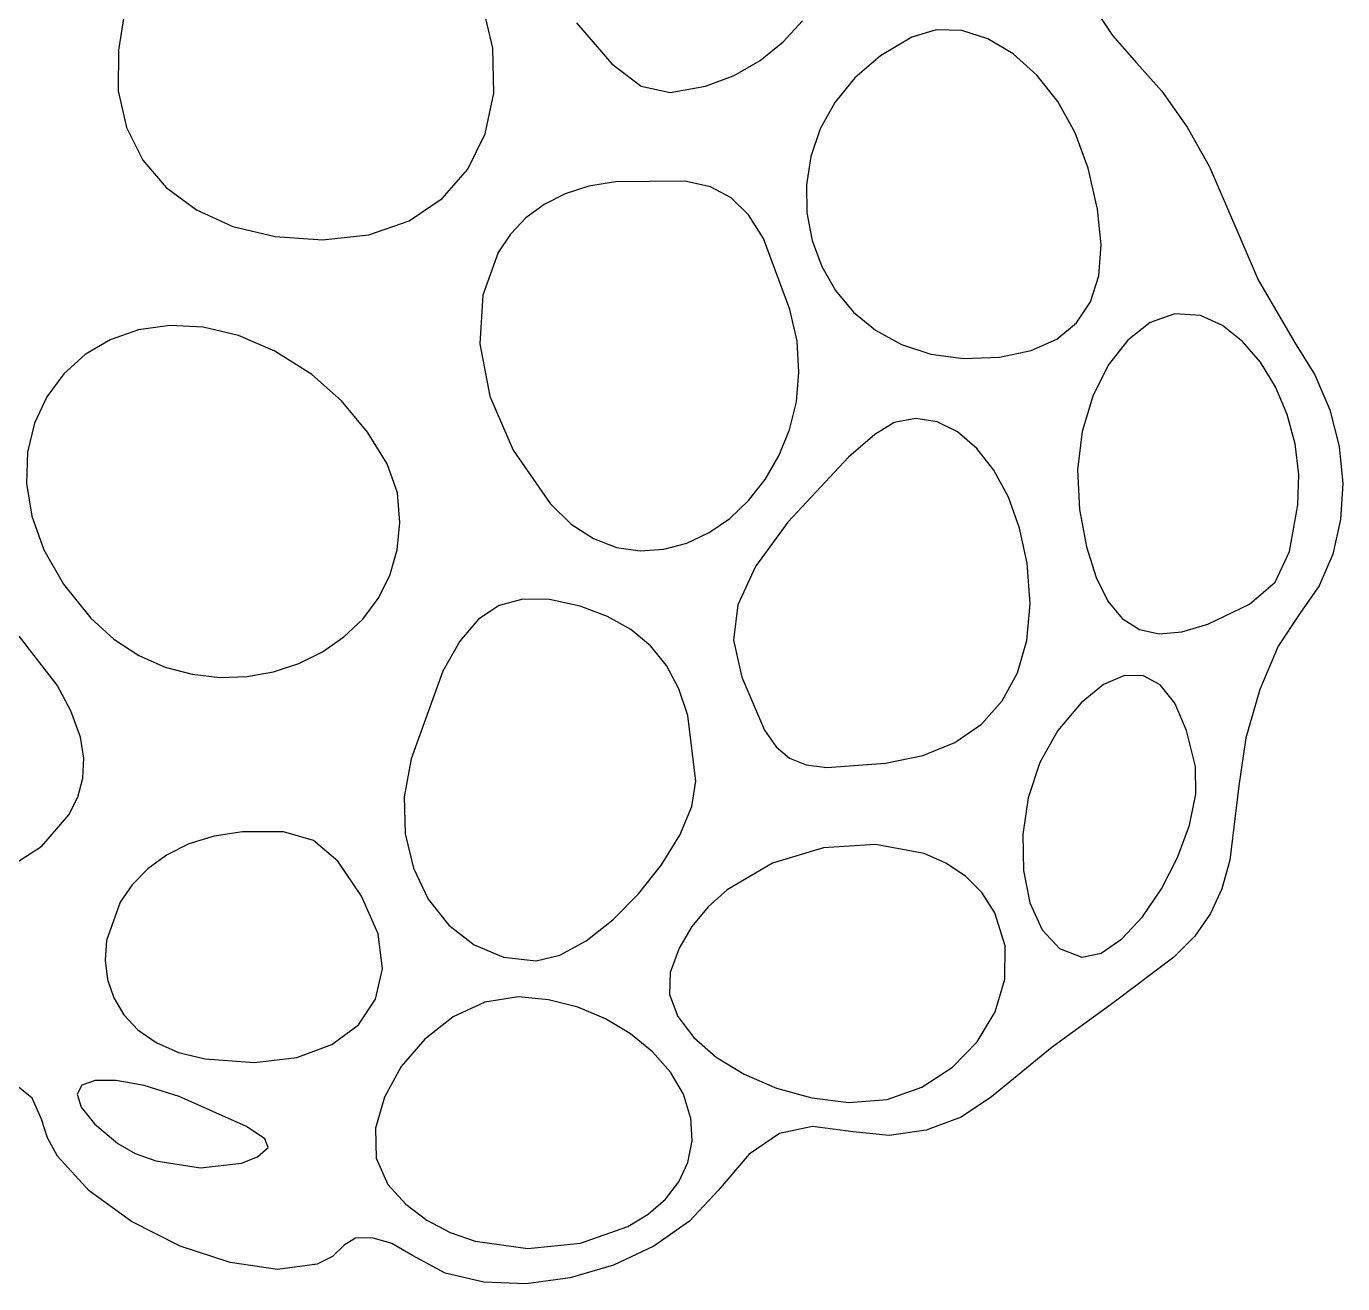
# Model space of a CAD drawing. Extents: x 9 to 1857, y 16 to 982.
# Drawn here: x 482.2 to 534.4, y 237.1 to 287 of the extents above; entities that cross this region are included whole.
import ezdxf

# ---------------------------------------------------------------- set-up
doc = ezdxf.new("R2010")
doc.units = 0

msp = doc.modelspace()

# ---------------------------------------------------------------- linework, layer by layer
at = {"layer": 'Layer 1'}
for p, q in [((486.138097, 287.970701), (485.82904, 286.05672)), ((500.678937, 286.133801), (500.23533, 288.04497)), ((524.36038, 287.987298), (525.253398, 286.641245)), ((512.197775, 286.382236), (512.965815, 287.222786)), ((504.00317, 287.13473), (505.407528, 285.510308)), ((518.268401, 286.866312), (517.2937, 286.57123)), ((519.289485, 286.835726), (518.268401, 286.866312)), ((520.319592, 286.507229), (519.289485, 286.835726)), ((525.253398, 286.641245), (526.2163, 285.55238)), ((500.719693, 284.352235), (500.678937, 286.133801)), ((511.283937, 285.649412), (512.197775, 286.382236)), ((517.2937, 286.57123), (516.053781, 285.825068)), ((521.321365, 285.908577), (520.319592, 286.507229)), ((485.82904, 286.05672), (485.827551, 284.443818)), ((510.247263, 285.053861), (511.283937, 285.649412)), ((516.053781, 285.825068), (515.041154, 284.952769)), ((522.257443, 285.067526), (521.321365, 285.908577)), ((505.407528, 285.510308), (506.560676, 284.632245)), ((523.090468, 284.011832), (522.257443, 285.067526)), ((526.2163, 285.55238), (527.217813, 284.433283)), ((506.560676, 284.632245), (507.711959, 284.378024)), ((507.711959, 284.378024), (509.11072, 284.62513)), ((509.11072, 284.62513), (510.247263, 285.053861)), ((515.041154, 284.952769), (514.248767, 283.980011)), ((485.827551, 284.443818), (486.157533, 282.983835)), ((500.382963, 282.738528), (500.719693, 284.352235)), ((527.217813, 284.433283), (528.215962, 283.004928)), ((514.248767, 283.980011), (513.669567, 282.932468)), ((523.78308, 282.769252), (523.090468, 284.011832)), ((486.157533, 282.983835), (486.798029, 281.696266)), ((528.215962, 283.004928), (529.095136, 281.450973)), ((499.69411, 281.330936), (500.382963, 282.738528)), ((513.669567, 282.932468), (513.296502, 281.83582)), ((524.29792, 281.36754), (523.78308, 282.769252)), ((486.798029, 281.696266), (487.728082, 280.600601)), ((513.296502, 281.83582), (513.12252, 280.71574)), ((529.095136, 281.450973), (529.73972, 279.95508)), ((498.678497, 280.167716), (499.69411, 281.330936)), ((524.2979, 281.36751), (524.29792, 281.36754)), ((524.665829, 279.748736), (524.2979, 281.36751)), ((487.728082, 280.600601), (488.926736, 279.716334)), ((503.544522, 280.36054), (502.711498, 279.935202)), ((504.488276, 280.662209), (503.544522, 280.36054)), ((505.54057, 280.8294), (504.488276, 280.662209)), ((508.299171, 280.858778), (505.54057, 280.8294)), ((509.312432, 280.629781), (508.299171, 280.858778)), ((510.139936, 280.19577), (509.312432, 280.629781)), ((513.12252, 280.71574), (513.14057, 279.597907)), ((497.361487, 279.287122), (498.678497, 280.167716)), ((502.711498, 279.935202), (501.991393, 279.397)), ((510.825385, 279.524828), (510.139936, 280.19577)), ((529.73972, 279.95508), (531.032521, 276.9394)), ((488.926736, 279.716334), (490.373033, 279.062956)), ((501.991393, 279.397), (501.386397, 278.756743)), ((511.412481, 278.585039), (510.825385, 279.524828)), ((513.14057, 279.597907), (513.343597, 278.507997)), ((524.804136, 278.327256), (524.665829, 279.748736)), ((490.373033, 279.062956), (492.046017, 278.659961)), ((495.768443, 278.727412), (497.361487, 279.287122)), ((492.046017, 278.659961), (493.92473, 278.52684)), ((493.92473, 278.52684), (495.768443, 278.727412)), ((501.386397, 278.756743), (500.898701, 278.025236)), ((512.46642, 275.77125), (511.412481, 278.585039)), ((513.343597, 278.507997), (513.724552, 277.471687)), ((524.712266, 277.101882), (524.804136, 278.327256)), ((500.898701, 278.025236), (500.283964, 276.331704)), ((513.724552, 277.471687), (514.276381, 276.514652)), ((524.389662, 276.07143), (524.712266, 277.101882)), ((531.032521, 276.9394), (532.47689, 274.47407)), ((500.283964, 276.331704), (500.164701, 274.402858)), ((514.276381, 276.514652), (514.992031, 275.662571)), ((512.46646, 275.77135), (512.46642, 275.77125)), ((512.746472, 274.507599), (512.46646, 275.77135)), ((514.992031, 275.662571), (515.864452, 274.941118)), ((523.835769, 275.234714), (524.389662, 276.07143)), ((523.05003, 274.590549), (523.835769, 275.234714)), ((526.757848, 275.253569), (525.865592, 274.553598)), ((527.731447, 275.596744), (526.757848, 275.253569)), ((528.7485, 275.52236), (527.731447, 275.596744)), ((529.616698, 275.127272), (528.7485, 275.52236)), ((486.634397, 274.956379), (485.507797, 274.564144)), ((487.87027, 275.129399), (486.634397, 274.956379)), ((489.195042, 275.060757), (487.87027, 275.129399)), ((490.588339, 274.728005), (489.195042, 275.060757)), ((492.029786, 274.108696), (490.588339, 274.728005)), ((515.864452, 274.941118), (516.886591, 274.375971)), ((530.415241, 274.498246), (529.616698, 275.127272)), ((485.507797, 274.564144), (484.510846, 273.975144)), ((493.49901, 273.18038), (492.029786, 274.108696)), ((500.164701, 274.402858), (500.55843, 272.325155)), ((512.824719, 273.279194), (512.746472, 274.507599)), ((516.886591, 274.375971), (518.051394, 273.992806)), ((520.78079, 273.87513), (522.031889, 274.13775)), ((522.031889, 274.13775), (523.05003, 274.590549)), ((525.865592, 274.553598), (525.092569, 273.55759)), ((531.123915, 273.674579), (530.415241, 274.498246)), ((532.47689, 274.47407), (533.290408, 273.176023)), ((484.510846, 273.975144), (483.663916, 273.211825)), ((518.051394, 273.992806), (519.351812, 273.8173)), ((519.351812, 273.8173), (520.78079, 273.87513)), ((531.722505, 272.695569), (531.123915, 273.674579)), ((483.663916, 273.211825), (482.987383, 272.296636)), ((494.678691, 272.136602), (493.49901, 273.18038)), ((512.719451, 272.100914), (512.824719, 273.279194)), ((525.092569, 273.55759), (524.476668, 272.326307)), ((533.290408, 273.176023), (533.880648, 271.780496)), ((532.190798, 271.600512), (531.722505, 272.695569)), ((482.987383, 272.296636), (482.501621, 271.252024)), ((495.712186, 270.903512), (494.678691, 272.136602)), ((500.55843, 272.325155), (501.48267, 270.185051)), ((512.448919, 270.987538), (512.719451, 272.100914)), ((524.476668, 272.326307), (524.05578, 270.920511)), ((532.508579, 270.428707), (532.190798, 271.600512)), ((533.880648, 271.780496), (534.246792, 270.329298)), ((482.501621, 271.252024), (482.227003, 270.100438)), ((512.031373, 269.953845), (512.448919, 270.987538)), ((516.59401, 271.27978), (515.832109, 270.807998)), ((517.452329, 271.442159), (516.59401, 271.27978)), ((518.301293, 271.308993), (517.452329, 271.442159)), ((519.117193, 270.905324), (518.301293, 271.308993)), ((496.488066, 269.635162), (495.712186, 270.903512)), ((515.832109, 270.807998), (514.785064, 269.906136)), ((519.876321, 270.256196), (519.117193, 270.905324)), ((524.05578, 270.920511), (523.867794, 269.400961)), ((482.227003, 270.100438), (482.183905, 268.864326)), ((501.48267, 270.185051), (502.95494, 268.069)), ((511.485062, 269.014613), (512.031373, 269.953845)), ((520.554969, 269.386651), (519.876321, 270.256196)), ((532.655634, 269.219451), (532.508579, 270.428707)), ((534.246792, 270.329298), (534.388024, 268.864238)), ((496.8949, 268.4856), (496.488066, 269.635162)), ((514.785064, 269.906136), (512.38763, 267.33052)), ((523.867794, 269.400961), (523.9506, 267.82842)), ((510.828237, 268.184622), (511.485062, 269.014613)), ((521.129429, 268.321732), (520.554969, 269.386651)), ((532.61175, 268.01204), (532.655634, 269.219451)), ((482.183905, 268.864326), (482.3927, 267.566135)), ((496.99815, 267.316581), (496.89489, 268.4856)), ((496.89489, 268.4856), (496.8949, 268.4856)), ((534.388024, 268.864238), (534.303525, 267.427125)), ((502.95494, 268.069), (503.785138, 267.250786)), ((510.079147, 267.478649), (510.828237, 268.184622)), ((521.575992, 267.08648), (521.129429, 268.321732)), ((532.282061, 266.168412), (532.61177, 268.01202)), ((532.61177, 268.01202), (532.61175, 268.01204)), ((482.3927, 267.566135), (482.873763, 266.228313)), ((496.892056, 266.223625), (496.99815, 267.316581)), ((509.256044, 266.911474), (510.079147, 267.478649)), ((512.38763, 267.33052), (511.098724, 265.56404)), ((523.9506, 267.82842), (524.231565, 266.347455)), ((534.303525, 267.427125), (533.99248, 266.05977)), ((503.785138, 267.250786), (504.669073, 266.674821)), ((508.377177, 266.497875), (509.256044, 266.911474)), ((521.87095, 265.70594), (521.575992, 267.08648)), ((504.669073, 266.674821), (505.588494, 266.326326)), ((505.588494, 266.326326), (506.525152, 266.190522)), ((507.460797, 266.252632), (508.377177, 266.497875)), ((524.231565, 266.347455), (524.604704, 265.135635)), ((482.873763, 266.228313), (483.647468, 264.873309)), ((496.596804, 265.214973), (496.892056, 266.223625)), ((506.525152, 266.190522), (507.460797, 266.252632)), ((531.708839, 264.941271), (532.282061, 266.168412)), ((533.99248, 266.05977), (533.454071, 264.803982)), ((511.098724, 265.56404), (510.395231, 264.052849)), ((521.991391, 264.092632), (521.87095, 265.70594)), ((521.87095, 265.70594), (521.87095, 265.70594)), ((483.647468, 264.873309), (484.73419, 263.52357)), ((496.13259, 264.298864), (496.596804, 265.214973)), ((524.604704, 265.135635), (525.07463, 264.188841)), ((530.69352, 264.068027), (531.708839, 264.941271)), ((533.454071, 264.803982), (532.68748, 263.70157)), ((495.519609, 263.483539), (496.13259, 264.298864)), ((501.865981, 264.278048), (500.934061, 264.022527)), ((502.928389, 264.26104), (501.865981, 264.278048)), ((504.14387, 263.99188), (502.928389, 264.26104)), ((525.07463, 264.188841), (525.645956, 263.502955)), ((500.934061, 264.022527), (500.11005, 263.474098)), ((505.227948, 263.587424), (504.14387, 263.99188)), ((510.395231, 264.052849), (510.231268, 262.64241)), ((521.863369, 262.637202), (521.991391, 264.092632)), ((529.03752, 263.28611), (530.69352, 264.068027)), ((532.68748, 263.70157), (531.835887, 262.403631)), ((484.73419, 263.52357), (485.650688, 262.686383)), ((494.778057, 262.77724), (495.519609, 263.483539)), ((500.11005, 263.474098), (499.371364, 262.612383)), ((506.157141, 263.064723), (505.227948, 263.587424)), ((525.645956, 263.502955), (526.323296, 263.073857)), ((528.014465, 262.969553), (529.03752, 263.28611)), ((483.397678, 260.859988), (481.889456, 262.803139)), ((485.650688, 262.686383), (486.640572, 262.040628)), ((493.92813, 262.188207), (494.778057, 262.77724)), ((499.371364, 262.612383), (498.695422, 261.417005)), ((506.936053, 262.416822), (506.157141, 263.064723)), ((510.231268, 262.64241), (510.56095, 261.17819)), ((521.493723, 261.349334), (521.863369, 262.637202)), ((526.323296, 263.073857), (527.111261, 262.89743)), ((527.111261, 262.89743), (528.014465, 262.969553)), ((492.990024, 261.72468), (493.92813, 262.188207)), ((507.569287, 261.636768), (506.936053, 262.416822)), ((531.835887, 262.403631), (531.096235, 260.683166)), ((486.640572, 262.040628), (487.683646, 261.578063)), ((487.683646, 261.578063), (488.759715, 261.290449)), ((491.983933, 261.3949), (492.990024, 261.72468)), ((508.061448, 260.717606), (507.569287, 261.636768)), ((488.759715, 261.290449), (489.848583, 261.169544)), ((489.848583, 261.169544), (490.930055, 261.207108)), ((490.930055, 261.207108), (491.983933, 261.3949)), ((498.695422, 261.417005), (497.44144, 257.94375)), ((510.56095, 261.17819), (511.455748, 259.07867)), ((520.889294, 260.238714), (521.493723, 261.349334)), ((525.729514, 261.240493), (524.905345, 260.881338)), ((526.483066, 261.235238), (525.729514, 261.240493)), ((527.153881, 260.868734), (526.483066, 261.235238)), ((483.947139, 259.836637), (483.397678, 260.859988)), ((508.417137, 259.652384), (508.061448, 260.717606)), ((524.905345, 260.881338), (524.02268, 260.154608)), ((527.729837, 260.144146), (527.153881, 260.868734)), ((531.096235, 260.683166), (530.547848, 258.764298)), ((520.05692, 259.315024), (520.889294, 260.238714)), ((524.02268, 260.154608), (523.09364, 259.05714)), ((528.198813, 259.064637), (527.729837, 260.144146)), ((484.32709, 258.79717), (483.947139, 259.836637)), ((508.73752, 257.05594), (508.417137, 259.652384)), ((511.455748, 259.07867), (511.91772, 258.410991)), ((519.003442, 258.587951), (520.05692, 259.315024)), ((523.09364, 259.05714), (522.37332, 257.798012)), ((528.54869, 257.63337), (528.198813, 259.064637)), ((484.32717, 258.79719), (484.32709, 258.79717)), ((484.464195, 257.968332), (484.32717, 258.79719)), ((517.735698, 258.067178), (519.003442, 258.587951)), ((530.547848, 258.764298), (530.27005, 256.87115)), ((484.422567, 257.172485), (484.464195, 257.968332)), ((497.44144, 257.94375), (497.167053, 256.430235)), ((511.91772, 258.410991), (512.452315, 257.960334)), ((512.452315, 257.960334), (513.106713, 257.698421)), ((516.26053, 257.76239), (517.735698, 258.067178)), ((513.106713, 257.698421), (513.928095, 257.596976)), ((513.928095, 257.596976), (516.26053, 257.76239)), ((522.37332, 257.798012), (521.912142, 256.392669)), ((528.570371, 256.536753), (528.54869, 257.63337)), ((528.54869, 257.63337), (528.54869, 257.63337)), ((484.21876, 256.417609), (484.422567, 257.172485)), ((508.577323, 256.040822), (508.73752, 257.05594)), ((508.73752, 257.05594), (508.73752, 257.05594)), ((530.27005, 256.87115), (529.917304, 253.919044)), ((483.869248, 255.711667), (484.21876, 256.417609)), ((497.167053, 256.430235), (497.209445, 254.96378)), ((521.912142, 256.392669), (521.700357, 254.93359)), ((528.316276, 255.301053), (528.570371, 256.536753)), ((508.098841, 254.905343), (508.577323, 256.040822)), ((482.79901, 254.478426), (483.869248, 255.711667)), ((527.840706, 254.017391), (528.316276, 255.301053)), ((489.623213, 254.873019), (488.62084, 254.560192)), ((490.74786, 255.03915), (489.623213, 254.873019)), ((492.383347, 255.042068), (490.74786, 255.03915)), ((493.57501, 254.694299), (492.383347, 255.042068)), ((497.209445, 254.96378), (497.538076, 253.59376)), ((507.371035, 253.727243), (508.098841, 254.905343)), ((521.700357, 254.93359), (521.728218, 253.513254)), ((481.343652, 253.536451), (482.79901, 254.478426)), ((488.62084, 254.560192), (487.744036, 254.12077)), ((494.535088, 253.881355), (493.57501, 254.694299)), ((513.793383, 254.4026), (511.779472, 253.793094)), ((515.852845, 254.542306), (513.793383, 254.4026)), ((517.78688, 254.180763), (515.852845, 254.542306)), ((487.744036, 254.12077), (486.996095, 253.574855)), ((495.47582, 252.48875), (494.535088, 253.881355)), ((511.779472, 253.793094), (509.982093, 252.745237)), ((518.653431, 253.802196), (517.78688, 254.180763)), ((519.424508, 253.286524), (518.653431, 253.802196)), ((527.197956, 252.776889), (527.840706, 254.017391)), ((529.917304, 253.919044), (529.598482, 252.780953)), ((486.996095, 253.574855), (486.380314, 252.942547)), ((497.538076, 253.59376), (498.122402, 252.369549)), ((506.462867, 252.58426), (507.371035, 253.727243)), ((520.078739, 252.629815), (519.424508, 253.286524)), ((521.728218, 253.513254), (521.985974, 252.224139)), ((486.380314, 252.942547), (485.899986, 252.243947)), ((509.982093, 252.745237), (509.218035, 252.066754)), ((526.442327, 251.670668), (527.197956, 252.776889)), ((529.598482, 252.780953), (529.142744, 251.7954)), ((485.899986, 252.243947), (485.358875, 250.728274)), ((496.127536, 250.98789), (495.47582, 252.48875)), ((495.47582, 252.48875), (495.47582, 252.48875)), ((498.122402, 252.369549), (498.931884, 251.340521)), ((505.443302, 251.554133), (506.462867, 252.58426)), ((520.59475, 251.82814), (520.078739, 252.629815)), ((521.985974, 252.224139), (522.463879, 251.158725)), ((509.218035, 252.066754), (508.572226, 251.290476)), ((520.5948, 251.82817), (520.59475, 251.82814)), ((521.005226, 250.522911), (520.5948, 251.82817)), ((525.628115, 250.78985), (526.442327, 251.670668)), ((529.142744, 251.7954), (528.518624, 250.907808)), ((498.931884, 251.340521), (499.935978, 250.556051)), ((504.381301, 250.714602), (505.443302, 251.554133)), ((508.572226, 251.290476), (508.066041, 250.420335)), ((522.463879, 251.158725), (523.152184, 250.409489)), ((485.358875, 250.728274), (485.304681, 249.951403)), ((496.300488, 249.611476), (496.127536, 250.98789)), ((503.345826, 250.143404), (504.381301, 250.714602)), ((524.80962, 250.225557), (525.628115, 250.78985)), ((528.518624, 250.907808), (527.694659, 250.063601)), ((499.935978, 250.556051), (501.104144, 250.065512)), ((502.40584, 249.91828), (503.345826, 250.143404)), ((508.066041, 250.420335), (507.72085, 249.46026)), ((520.992433, 249.192656), (521.005226, 250.522911)), ((523.152184, 250.409489), (524.04114, 250.06891)), ((524.04114, 250.06891), (524.80962, 250.225557)), ((485.304681, 249.951403), (485.399122, 249.188643)), ((496.030166, 248.396431), (496.300488, 249.611476)), ((501.104144, 250.065512), (502.40584, 249.91828)), ((527.694659, 250.063601), (525.32134, 248.28703)), ((485.399122, 249.188643), (485.645493, 248.460097)), ((507.72085, 249.46026), (507.693144, 248.591424)), ((520.606065, 247.901972), (520.992433, 249.192656)), ((507.693144, 248.591424), (508.018667, 247.719498)), ((485.645493, 248.460097), (486.04709, 247.785863)), ((495.352061, 247.37968), (496.030166, 248.396431)), ((500.36494, 248.285271), (499.105406, 247.699013)), ((501.69824, 248.48869), (500.36494, 248.285271)), ((502.892619, 248.374732), (501.69824, 248.48869)), ((504.053236, 248.078277), (502.892619, 248.374732)), ((505.148313, 247.62155), (504.053236, 248.078277)), ((525.322, 248.287), (522.871061, 246.501931)), ((525.32134, 248.28703), (525.322, 248.287)), ((486.04709, 247.785863), (486.607206, 247.186044)), ((499.105406, 247.699013), (497.980688, 246.81755)), ((506.146071, 247.026776), (505.148313, 247.62155)), ((508.018667, 247.719498), (508.651321, 246.878033)), ((519.895764, 246.715426), (520.606065, 247.901972)), ((486.607206, 247.186044), (487.329138, 246.680739)), ((494.301664, 246.598146), (495.352061, 247.37968)), ((507.014732, 246.316183), (506.146071, 247.026776)), ((487.329138, 246.680739), (488.216181, 246.290051)), ((492.914466, 246.088752), (494.301664, 246.598146)), ((497.980688, 246.81755), (497.051831, 245.72852)), ((508.651321, 246.878033), (509.545007, 246.100583)), ((518.911174, 245.697586), (519.895764, 246.715426)), ((522.871061, 246.501931), (520.45685, 244.5267)), ((488.216181, 246.290051), (489.27163, 246.03408)), ((489.27163, 246.03408), (491.225958, 245.888422)), ((491.225958, 245.888422), (492.914466, 246.088752)), ((507.722518, 245.511995), (507.014732, 246.316183)), ((509.545007, 246.100583), (510.653628, 245.420698)), ((497.051831, 245.72852), (496.379884, 244.519557)), ((508.23765, 244.636439), (507.722518, 245.511995)), ((510.653628, 245.420698), (511.931084, 244.871933)), ((517.70194, 244.913019), (518.911174, 245.697586)), ((482.410348, 244.479727), (481.577544, 245.153448)), ((484.385536, 244.991893), (484.192533, 244.630866)), ((484.908823, 245.179923), (484.385536, 244.991893)), ((485.740736, 245.178358), (484.908823, 245.179923)), ((486.859621, 244.970597), (485.740736, 245.178358)), ((488.24382, 244.54004), (486.859621, 244.970597)), ((511.931084, 244.871933), (513.331277, 244.48784)), ((516.317704, 244.426291), (517.70194, 244.913019)), ((482.78463, 243.63823), (482.410348, 244.479727)), ((484.192533, 244.630866), (484.35147, 244.113443)), ((490.917978, 243.351989), (488.24382, 244.54004)), ((488.24382, 244.54004), (488.24382, 244.54004)), ((496.379884, 244.519557), (496.025893, 243.278298)), ((508.52835, 243.71174), (508.23765, 244.636439)), ((513.331277, 244.48784), (514.80811, 244.30197)), ((514.80811, 244.30197), (516.317704, 244.426291)), ((520.45685, 244.5267), (519.261046, 243.722476)), ((484.35147, 244.113443), (484.884004, 243.456224)), ((483.012772, 242.900479), (482.78463, 243.63823)), ((484.884004, 243.456224), (485.81179, 242.67581)), ((491.632522, 242.856608), (490.917978, 243.351989)), ((508.52837, 243.71174), (508.52835, 243.71174)), ((508.583113, 242.779797), (508.52837, 243.71174)), ((513.362988, 243.343603), (512.04651, 243.072653)), ((514.96914, 243.13757), (513.362988, 243.343603)), ((519.261046, 243.722476), (517.870968, 243.203421)), ((483.417864, 242.174663), (483.012772, 242.900479)), ((491.77745, 242.51556), (491.632522, 242.856608)), ((496.025893, 243.278298), (496.050906, 242.092377)), ((508.418061, 241.925018), (508.583113, 242.779797)), ((512.04651, 243.072653), (510.853662, 242.252518)), ((516.401903, 242.998724), (514.96914, 243.13757)), ((517.870968, 243.203421), (516.401903, 242.998724)), ((485.81179, 242.67581), (486.502517, 242.275874)), ((486.502517, 242.275874), (487.314575, 241.981645)), ((491.346441, 242.145758), (491.77745, 242.51556)), ((510.853662, 242.252518), (509.6184, 240.811)), ((484.666894, 240.797186), (483.417864, 242.174663)), ((487.314575, 241.981645), (489.09144, 241.715984)), ((489.09144, 241.715984), (490.719895, 241.890173)), ((490.719895, 241.890173), (491.346441, 242.145758)), ((496.050906, 242.092377), (496.51597, 241.04943)), ((508.057299, 241.15274), (508.418061, 241.925018)), ((486.347713, 239.582493), (484.666894, 240.797186)), ((496.51597, 241.04943), (497.229319, 240.263452)), ((507.524909, 240.4683), (508.057299, 241.15274)), ((509.6184, 240.811), (508.48174, 239.600247)), ((497.229319, 240.263452), (498.06005, 239.629367)), ((506.844977, 239.877037), (507.524909, 240.4683)), ((506.041587, 239.384289), (506.844977, 239.877037)), ((488.276316, 238.607278), (486.347713, 239.582493)), ((498.06005, 239.629367), (498.98408, 239.141837)), ((498.98408, 239.141837), (499.977325, 238.795524)), ((504.160766, 238.715688), (506.041587, 239.384289)), ((508.48174, 239.600247), (507.068181, 238.60714)), ((490.268696, 237.948233), (488.276316, 238.607278)), ((494.78843, 238.63506), (494.321125, 238.18717)), ((495.236179, 238.920244), (494.78843, 238.63506)), ((495.894975, 238.938041), (495.236179, 238.920244)), ((496.676141, 238.701898), (495.894975, 238.938041)), ((497.491, 238.22526), (496.676141, 238.701898)), ((499.977325, 238.795524), (502.075121, 238.505198)), ((502.075121, 238.505198), (504.160766, 238.715688)), ((507.068181, 238.60714), (505.461993, 237.849647)), ((494.321125, 238.18717), (493.708759, 237.88543)), ((498.79631, 237.535169), (497.491, 238.22526)), ((492.140846, 237.682053), (490.268696, 237.948233)), ((493.708759, 237.88543), (492.140846, 237.682053)), ((505.461993, 237.849647), (503.747443, 237.345736)), ((500.330333, 237.17053), (498.79631, 237.535169)), ((502.0088, 237.113375), (500.330333, 237.17053)), ((503.747443, 237.345736), (502.0088, 237.113375))]:
    msp.add_line(p, q, dxfattribs=at)

doc.saveas('drawing.dxf')
